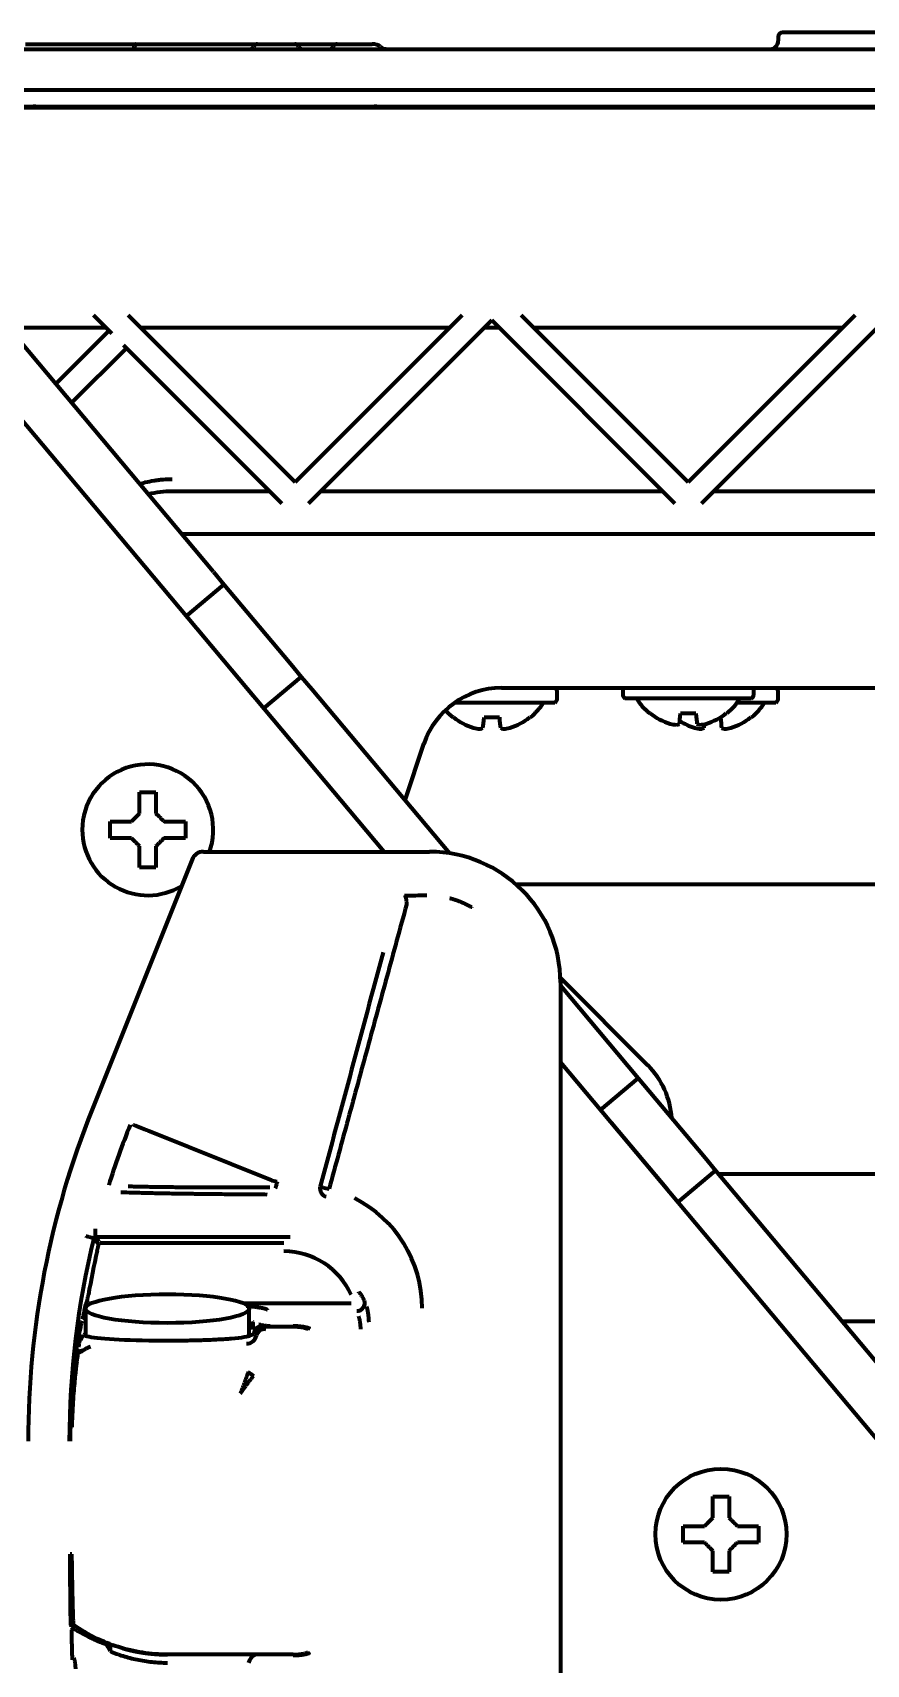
# Model space of a CAD drawing. Header units: inches. Extents: x -3077 to 7201, y 316 to 5463.
# Drawn here: x 2877.8 to 2928.7, y 5288.5 to 5388.1 of the extents above; entities that cross this region are included whole.
import ezdxf

# ---------------------------------------------------------------- set-up
doc = ezdxf.new("R2010")
doc.units = ezdxf.units.IN

msp = doc.modelspace()

# ---------------------------------------------------------------- linework, layer by layer
at = {"linetype": 'Continuous', "lineweight": 70}
for p, q in [((2877.377, 5387.43), (2884.129, 5387.43)), ((2884.129, 5387.43), (2887.82, 5387.43)), ((2887.82, 5387.43), (2889.012, 5387.43)), ((2889.012, 5387.43), (2891.552, 5387.43)), ((2891.552, 5387.43), (2893.835, 5387.43)), ((2893.835, 5387.43), (2896.41, 5387.43)), ((2896.41, 5387.43), (2898.549, 5387.43)), ((2923.352, 5387.88), (2923.352, 5387.63)), ((2938.102, 5388.13), (2923.602, 5388.13)), ((2846.102, 5387.13), (2965.602, 5387.13)), ((2868.315, 5384.63), (2988.852, 5384.63)), ((2869.638, 5383.63), (2988.852, 5383.63)), ((2869.669, 5383.554), (2985.777, 5383.554)), ((2905.852, 5383.554), (2905.852, 5383.63)), ((2888.863, 5355.213), (2874.079, 5372.832)), ((2899.282, 5338.129), (2870.511, 5372.416)), ((2881.539, 5370.883), (2882.661, 5369.761)), ((2893.852, 5360.691), (2883.66, 5370.883)), ((2904.044, 5370.883), (2893.852, 5360.691)), ((2894.663, 5359.38), (2905.852, 5370.569)), ((2905.852, 5370.569), (2917.042, 5359.38)), ((2917.852, 5360.691), (2907.66, 5370.883)), ((2928.044, 5370.883), (2917.852, 5360.691)), ((2918.663, 5359.38), (2929.852, 5370.569)), ((2876.344, 5370.133), (2882.289, 5370.133)), ((2882.484, 5369.938), (2879.234, 5366.688)), ((2884.41, 5370.133), (2903.294, 5370.133)), ((2905.416, 5370.133), (2906.289, 5370.133)), ((2908.41, 5370.133), (2927.294, 5370.133)), ((2880.202, 5365.534), (2883.545, 5368.877)), ((2883.368, 5369.054), (2893.042, 5359.38)), ((2892.292, 5360.13), (2886.352, 5360.13)), ((2916.292, 5360.13), (2895.413, 5360.13)), ((2940.292, 5360.13), (2919.413, 5360.13)), ((2967.748, 5357.525), (2886.956, 5357.525)), ((2888.863, 5355.213), (2889.506, 5354.447)), ((2887.207, 5352.518), (2889.506, 5354.447)), ((2889.506, 5354.447), (2890.148, 5353.681)), ((2890.148, 5353.681), (2893.586, 5349.584)), ((2887.85, 5351.752), (2891.288, 5347.655)), ((2893.586, 5349.584), (2894.229, 5348.818)), ((2891.931, 5346.889), (2894.229, 5348.818)), ((2894.229, 5348.818), (2894.872, 5348.052)), ((2894.872, 5348.052), (2903.275, 5338.037)), ((2906.453, 5348.13), (2954.252, 5348.13)), ((2909.852, 5347.48), (2909.852, 5347.88)), ((2913.852, 5348.13), (2913.852, 5347.73)), ((2921.852, 5347.73), (2921.852, 5348.13)), ((2923.352, 5347.48), (2923.352, 5347.88)), ((2905.852, 5347.23), (2903.591, 5347.23)), ((2909.702, 5347.23), (2905.852, 5347.23)), ((2917.852, 5347.48), (2914.002, 5347.48)), ((2915.479, 5346.589), (2915.527, 5346.588)), ((2921.702, 5347.48), (2917.852, 5347.48)), ((2920.178, 5346.588), (2920.225, 5346.589)), ((2923.202, 5347.23), (2920.84, 5347.23)), ((2903.479, 5346.339), (2903.527, 5346.338)), ((2908.178, 5346.338), (2908.225, 5346.339)), ((2921.678, 5346.338), (2921.725, 5346.339)), ((2900.56, 5341.272), (2901.711, 5344.715)), ((2882.552, 5339.47), (2882.552, 5339.97)), ((2887.152, 5339.97), (2887.152, 5339.47)), ((2882.552, 5338.97), (2882.552, 5339.47)), ((2887.152, 5339.47), (2887.152, 5338.97)), ((2887.556, 5337.658), (2881.45, 5322.394)), ((2888.252, 5338.13), (2902.063, 5338.13)), ((2961.871, 5336.13), (2907.354, 5336.13)), ((2915.388, 5325.094), (2910.046, 5330.436)), ((2910.052, 5330.141), (2910.052, 5258.13)), ((2910.052, 5329.961), (2914.155, 5325.07)), ((2929.65, 5301.937), (2910.051, 5325.294)), ((2914.155, 5325.07), (2914.798, 5324.304)), ((2912.5, 5322.376), (2914.798, 5324.304)), ((2914.798, 5324.304), (2915.441, 5323.538)), ((2915.441, 5323.538), (2918.879, 5319.441)), ((2892.431, 5318.07), (2884.875, 5321.092)), ((2913.143, 5321.61), (2916.581, 5317.513)), ((2917.223, 5316.747), (2919.522, 5318.675)), ((2918.879, 5319.441), (2919.522, 5318.675)), ((2919.522, 5318.675), (2920.164, 5317.909)), ((2919.685, 5318.48), (2946.097, 5318.48)), ((2920.164, 5317.909), (2934.948, 5300.29)), ((2881.654, 5314.621), (2893.544, 5314.621)), ((2881.865, 5313.746), (2881.767, 5313.768)), ((2893.169, 5314.246), (2881.952, 5314.246)), ((2881.322, 5311.078), (2881.224, 5311.095)), ((2881.052, 5310.248), (2881.052, 5308.583)), ((2881.247, 5310.579), (2881.417, 5310.579)), ((2890.688, 5310.579), (2897.279, 5310.579)), ((2891.052, 5308.583), (2891.052, 5310.248)), ((2880.958, 5308.67), (2881.052, 5308.723)), ((2891.85, 5309.13), (2891.9, 5309.13)), ((2893.733, 5309.13), (2891.95, 5309.13)), ((2893.733, 5309.173), (2893.733, 5309.13)), ((2927.243, 5309.48), (2937.609, 5309.48)), ((2880.566, 5308.145), (2880.665, 5308.053)), ((2880.78, 5308.385), (2880.938, 5308.638)), ((2891.147, 5308.657), (2891.14, 5308.668)), ((2917.552, 5296.47), (2917.552, 5296.97)), ((2922.152, 5296.97), (2922.152, 5296.47)), ((2917.552, 5295.97), (2917.552, 5296.47)), ((2922.152, 5296.47), (2922.152, 5295.97)), ((2880.22, 5295.258), (2880.12, 5295.258)), ((2880.346, 5290.917), (2880.331, 5290.928)), ((2880.356, 5290.911), (2880.346, 5290.917)), ((2886.052, 5289.13), (2886.052, 5289.13)), ((2893.733, 5289.13), (2886.052, 5289.13))]:
    msp.add_line(p, q, dxfattribs=at)
msp.add_circle((2919.852, 5296.47), 4, dxfattribs=at)
for centre, radius, start, end in [((2891.552, 5387.18), 0.25, 90, 156.42182), ((2893.835, 5387.18), 0.25, 23.57818, 90), ((2896.41, 5387.18), 0.25, 90, 156.42182), ((2922.852, 5387.63), 0.5, 270, 0), ((2923.602, 5387.88), 0.25, 90, 180), ((2891.093, 5387.38), 0.25, 270, 336.42182), ((2894.293, 5387.38), 0.25, 203.57818, 270), ((2895.952, 5387.38), 0.25, 270, 336.42182), ((2877.864, 5381.63), 2, 73.61046, 90), ((2898.84, 5381.63), 2, 90, 106.38954), ((2886.352, 5354.13), 6, 90, 104.11734), ((2906.453, 5343.13), 5, 90, 161.51588), ((2909.569, 5347.88), 0.283, 0, 61.92751), ((2914.136, 5347.73), 0.283, 180, 241.92751), ((2921.569, 5347.73), 0.283, 298.07249, 0), ((2923.069, 5347.88), 0.283, 0, 61.92751), ((2905.852, 5349.23), 3.74, 221.019, 230.6111), ((2905.852, 5349.23), 3.74, 309.37906, 327.67589), ((2909.569, 5347.48), 0.283, 298.07249, 0), ((2917.852, 5349.48), 3.74, 212.32411, 230.6111), ((2917.852, 5349.48), 3.74, 309.37906, 327.67589), ((2919.352, 5349.23), 3.74, 309.37906, 327.67589), ((2923.069, 5347.48), 0.283, 298.07249, 0), ((2884.852, 5339.47), 4, 340.425, 180), ((2884.852, 5339.47), 4, 180, 300.9375), ((2911.852, 5321.559), 5, 3.54164, 45), ((2932.052, 5302.153), 54.5, 158.19859, 180), ((2932.052, 5302.153), 51.991, 158.19859, 162.49778), ((2894.106, 5310.277), 7.499, 359.99723, 63.35805), ((2932.052, 5302.153), 51.991, 166.20351, 180), ((2932.052, 5302.153), 51.609, 166.99303, 170.02214), ((2893.17, 5309.248), 4.498, 24.00591, 90.00913), ((2886.052, 5299.13), 10, 122.76123, 122.92418), ((2932.052, 5302.153), 51.932, 179.04991, 180)]:
    msp.add_arc(centre, radius, start, end, dxfattribs=at)
for centre, major_axis, ratio, start_param, end_param in [((2884.129, 5387.18), (0, -0.25), 0.380989, 3.141593, 4.300872), ((2898.549, 5387.18), (0.544, 0), 0.459854, 0.411517, 1.570796), ((2883.954, 5387.38), (0, -0.25), 0.380989, 0, 1.159279), ((2899.546, 5387.38), (0.544, 0), 0.459854, 3.553109, 4.712389), ((2917.847, 5349.501), (3.624, 0.873), 0.997235, 3.804658, 4.177379), ((2917.556, 5349.501), (0.269, 3.718), 0.017407, 3.440796, 3.813517), ((2918.149, 5349.501), (0.269, -3.718), 0.017407, 5.611261, 5.983982), ((2917.857, 5349.501), (3.624, -0.873), 0.997235, 5.247399, 5.62012), ((2905.847, 5349.251), (3.624, 0.873), 0.997235, 3.804658, 4.177379), ((2905.594, 5349.288), (0.806, 3.6), 0.902278, 3.129444, 3.24631), ((2905.298, 5349.288), (0.383, 3.669), 0.420739, 3.280106, 3.396972), ((2905.556, 5349.251), (0.269, 3.718), 0.017407, 3.440796, 3.813517), ((2906.149, 5349.251), (0.269, -3.718), 0.017407, 5.611261, 5.983982), ((2906.406, 5349.288), (0.383, -3.669), 0.420739, 6.027806, 6.144672), ((2906.111, 5349.288), (0.806, -3.6), 0.902278, 6.178468, 6.295334), ((2905.857, 5349.251), (3.624, -0.873), 0.997235, 5.247399, 5.62012), ((2917.594, 5349.538), (0.806, 3.6), 0.902278, 3.129444, 3.24631), ((2917.298, 5349.538), (0.383, 3.669), 0.420739, 3.280106, 3.396972), ((2919.347, 5349.251), (3.624, 0.873), 0.997235, 3.907191, 4.177379), ((2919.094, 5349.288), (0.806, 3.6), 0.902278, 3.129444, 3.24631), ((2918.406, 5349.538), (0.383, -3.669), 0.420739, 6.027806, 6.144672), ((2918.111, 5349.538), (0.806, -3.6), 0.902278, 6.178468, 6.295334), ((2918.798, 5349.288), (0.383, 3.669), 0.420739, 3.280106, 3.396972), ((2919.056, 5349.251), (0.269, 3.718), 0.017407, 3.440796, 3.604519), ((2919.649, 5349.251), (0.269, -3.718), 0.017407, 5.611261, 5.983982), ((2919.906, 5349.288), (0.383, -3.669), 0.420739, 6.027806, 6.144672), ((2919.611, 5349.288), (0.806, -3.6), 0.902278, 6.178468, 6.295334), ((2919.357, 5349.251), (3.624, -0.873), 0.997235, 5.247399, 5.62012), ((2888.252, 5337.379), (0.031, 0.75), 0.998627, 0.041201, 1.231116), ((2902.041, 5330.119), (5.672, 5.672), 0.997265, 5.499157, 7.067214), ((2909.077, 5299.814), (264.803, 988.257), 0.017452, 1.542914, 1.557376), ((2884.451, 5321.262), (-0.464, 0.186), 0.00001, 3.564808, 6.265734), ((2892.268, 5318.135), (0.483, -0.129), 0.044565, 5.067822, 6.265715), ((2895.867, 5317.568), (0.301, -0.399), 0.999598, 3.804727, 5.400099), ((2895.867, 5317.568), (0.483, -0.13), 0.013523, 3.159048, 4.825514), ((2897.614, 5310.602), (-0.427, -0.259), 0.996672, 1.026891, 2.873747), ((2891.827, 5308.703), (0.488, 0.11), 0.980935, 1.683565, 2.914946), ((2891.85, 5308.629), (0, 0.501), 0.999097, 0.000003, 1.473687), ((2891.95, 5308.629), (0, 0.501), 0.999028, 0, 1.471684), ((2891.975, 5308.5), (0.5, -0.014), 0.966696, 1.404138, 2.958996), ((2892.336, 5309.63), (0, -0.5), 0.000006, 5.863051, 6.283192), ((2880.611, 5307.748), (-0.0989, 0.0148), 0.918409, 0.044134, 1.971535), ((2886.083, 5308.653), (-5.131, 0), 0.069756, 0.043327, 0.108267), ((2886.052, 5308.653), (5.1, 0), 0.069927, 3.25023, 4.486596), ((2886.052, 5308.653), (5.1, 0), 0.069927, 5.586769, 6.174554), ((2890.878, 5308.728), (0.427, -0.451), 0.999829, 5.524595, 6.891653), ((2886.022, 5308.653), (-5.131, 0), 0.069756, 3.033332, 3.100369), ((2880.227, 5303.012), (-0.1, 0.0017), 0.000004, 4.712397, 6.26578), ((2880.307, 5290.647), (-0.1, -0.0021), 0.764151, 4.696588, 6.256133), ((2882.283, 5289.33), (-0.179, -0.467), 0.50471, 3.141589, 3.792713), ((2882.283, 5289.33), (0.179, 0.467), 0.504708, 4.904106, 6.283182), ((2882.283, 5289.33), (-0.179, 0.467), 0.504709, 4.520689, 5.632076), ((2891.382, 5288.63), (0.226, 0.446), 0.711761, 0.619546, 1.917516)]:
    msp.add_ellipse(centre, major_axis=major_axis, ratio=ratio, start_param=start_param, end_param=end_param, dxfattribs=at)
msp.add_ellipse((2886.052, 5310.248), major_axis=(5, 0), ratio=0.176327, dxfattribs=at)
for points, degree, knots in [([(2884.369, 5360.592), (2884.476, 5360.624), (2884.585, 5360.654), (2884.872, 5360.724), (2885.052, 5360.761), (2885.281, 5360.798), (2885.327, 5360.805), (2885.42, 5360.818), (2885.466, 5360.824), (2885.605, 5360.841), (2885.698, 5360.85), (2885.978, 5360.873), (2886.165, 5360.88), (2886.352, 5360.88)], 3, [0, 0, 0, 0, 0.169694, 0.169694, 0.446463, 0.446463, 0.515655, 0.515655, 0.584847, 0.584847, 0.723231, 0.723231, 1, 1, 1, 1]), ([(2917.385, 5346.588), (2917.423, 5346.588), (2917.462, 5346.588), (2917.54, 5346.589), (2917.579, 5346.589), (2917.656, 5346.589), (2917.696, 5346.589), (2917.774, 5346.589), (2917.813, 5346.589), (2917.931, 5346.589), (2918.009, 5346.589), (2918.126, 5346.589), (2918.165, 5346.589), (2918.242, 5346.588), (2918.281, 5346.588), (2918.319, 5346.588)], 3, [0, 0, 0, 0, 0.125, 0.125, 0.25, 0.25, 0.375, 0.375, 0.5, 0.5, 0.75, 0.75, 0.875, 0.875, 1, 1, 1, 1]), ([(2905.385, 5346.338), (2905.423, 5346.338), (2905.462, 5346.338), (2905.54, 5346.339), (2905.579, 5346.339), (2905.656, 5346.339), (2905.696, 5346.339), (2905.774, 5346.339), (2905.813, 5346.339), (2905.931, 5346.339), (2906.009, 5346.339), (2906.126, 5346.339), (2906.165, 5346.339), (2906.242, 5346.338), (2906.281, 5346.338), (2906.319, 5346.338)], 3, [0, 0, 0, 0, 0.125, 0.125, 0.25, 0.25, 0.375, 0.375, 0.5, 0.5, 0.75, 0.75, 0.875, 0.875, 1, 1, 1, 1]), ([(2885.352, 5341.77), (2885.352, 5341.567), (2885.352, 5341.358), (2885.352, 5341.033), (2885.352, 5340.923), (2885.352, 5340.699), (2885.352, 5340.586), (2885.352, 5340.47)], 3, [0, 0, 0, 0, 0.5, 0.5, 0.75, 0.75, 1, 1, 1, 1]), ([(2882.552, 5339.97), (2882.755, 5339.97), (2882.965, 5339.97), (2883.29, 5339.97), (2883.4, 5339.97), (2883.623, 5339.97), (2883.737, 5339.97), (2883.852, 5339.97)], 3, [0, 0, 0, 0, 0.5, 0.5, 0.75, 0.75, 1, 1, 1, 1]), ([(2887.152, 5338.97), (2886.949, 5338.97), (2886.74, 5338.97), (2886.415, 5338.97), (2886.305, 5338.97), (2886.081, 5338.97), (2885.967, 5338.97), (2885.852, 5338.97)], 3, [0, 0, 0, 0, 0.5, 0.5, 0.75, 0.75, 1, 1, 1, 1]), ([(2884.352, 5337.17), (2884.352, 5337.373), (2884.352, 5337.583), (2884.352, 5337.908), (2884.352, 5338.018), (2884.352, 5338.241), (2884.352, 5338.355), (2884.352, 5338.47)], 3, [0, 0, 0, 0, 0.5, 0.5, 0.75, 0.75, 1, 1, 1, 1]), ([(2904.646, 5334.731), (2904.635, 5334.737), (2904.614, 5334.75), (2904.582, 5334.768), (2904.549, 5334.786), (2904.517, 5334.803), (2904.484, 5334.821), (2904.452, 5334.838), (2904.419, 5334.855), (2904.385, 5334.872), (2904.352, 5334.889), (2904.319, 5334.905), (2904.285, 5334.922), (2904.251, 5334.938), (2904.218, 5334.954), (2904.183, 5334.969), (2904.149, 5334.985), (2904.115, 5335), (2904.08, 5335.015), (2904.046, 5335.03), (2904.011, 5335.044), (2903.976, 5335.059), (2903.941, 5335.073), (2903.906, 5335.087), (2903.87, 5335.1), (2903.835, 5335.114), (2903.799, 5335.127), (2903.763, 5335.14), (2903.728, 5335.152), (2903.692, 5335.165), (2903.655, 5335.177), (2903.619, 5335.189), (2903.583, 5335.201), (2903.546, 5335.212), (2903.51, 5335.223), (2903.473, 5335.234), (2903.436, 5335.245), (2903.399, 5335.255), (2903.362, 5335.266), (2903.325, 5335.276), (2903.3, 5335.282), (2903.287, 5335.285), (2903.287, 5335.285)], 3, [0, 0, 0, 0, 0.024984, 0.050005, 0.075063, 0.100157, 0.125287, 0.150454, 0.175656, 0.200893, 0.226166, 0.251473, 0.276815, 0.302192, 0.327602, 0.353046, 0.378524, 0.404035, 0.429579, 0.455156, 0.480765, 0.506407, 0.53208, 0.557785, 0.583522, 0.60929, 0.63509, 0.660921, 0.686785, 0.712681, 0.738609, 0.76457, 0.790563, 0.816588, 0.842646, 0.868736, 0.894859, 0.921015, 0.947204, 0.973425, 0.99968, 1, 1, 1, 1]), ([(2883.963, 5321.388), (2883.967, 5321.398), (2883.971, 5321.408), (2883.979, 5321.428), (2883.983, 5321.438), (2883.987, 5321.447)], 3, [0, 0, 0, 0, 0.502213, 0.502213, 1, 1, 1, 1]), ([(2884.851, 5321.034), (2884.855, 5321.044), (2884.859, 5321.053), (2884.867, 5321.073), (2884.871, 5321.083), (2884.875, 5321.092)], 3, [0, 0, 0, 0, 0.502213, 0.502213, 1, 1, 1, 1]), ([(2892.313, 5317.636), (2891.842, 5317.634), (2891.382, 5317.633), (2890.484, 5317.631), (2890.046, 5317.631), (2889.193, 5317.632), (2888.777, 5317.633), (2888.273, 5317.635), (2888.122, 5317.636), (2887.974, 5317.637), (2887.875, 5317.637), (2887.826, 5317.637), (2887.581, 5317.639), (2887.391, 5317.64), (2886.832, 5317.644), (2886.478, 5317.647), (2885.807, 5317.655), (2885.489, 5317.659), (2885.042, 5317.666), (2884.898, 5317.669), (2884.689, 5317.673), (2884.62, 5317.674), (2884.485, 5317.677), (2884.419, 5317.678), (2884.29, 5317.681), (2884.227, 5317.682), (2884.104, 5317.685), (2884.044, 5317.687), (2883.867, 5317.691), (2883.756, 5317.694), (2883.65, 5317.698)], 3, [0, 0, 0, 0, 0.125, 0.125, 0.25, 0.25, 0.375, 0.375, 0.40625, 0.421875, 0.421875, 0.4375, 0.4375, 0.5, 0.5, 0.625, 0.625, 0.75, 0.75, 0.8125, 0.8125, 0.84375, 0.84375, 0.875, 0.875, 0.90625, 0.90625, 0.9375, 0.9375, 1, 1, 1, 1]), ([(2892.751, 5318.006), (2892.732, 5317.933), (2892.712, 5317.86), (2892.673, 5317.714), (2892.654, 5317.642), (2892.635, 5317.569)], 3, [0, 0, 0, 0, 0.501162, 0.501162, 1, 1, 1, 1]), ([(2892.152, 5317.199), (2891.665, 5317.202), (2891.19, 5317.205), (2890.263, 5317.212), (2889.811, 5317.216), (2888.931, 5317.225), (2888.502, 5317.23), (2887.981, 5317.237), (2887.826, 5317.239), (2887.673, 5317.241), (2887.571, 5317.242), (2887.52, 5317.243), (2887.268, 5317.246), (2887.071, 5317.249), (2886.495, 5317.258), (2886.13, 5317.264), (2885.438, 5317.277), (2885.111, 5317.284), (2884.65, 5317.294), (2884.501, 5317.298), (2884.285, 5317.304), (2884.215, 5317.305), (2884.111, 5317.308), (2884.076, 5317.309), (2884.008, 5317.311), (2883.975, 5317.312), (2883.676, 5317.321), (2883.434, 5317.329), (2883.216, 5317.337)], 3, [0, 0, 0, 0, 0.125, 0.125, 0.25, 0.25, 0.375, 0.375, 0.40625, 0.421875, 0.421875, 0.4375, 0.4375, 0.5, 0.5, 0.625, 0.625, 0.75, 0.75, 0.8125, 0.8125, 0.84375, 0.84375, 0.859375, 0.859375, 0.875, 0.875, 1, 1, 1, 1]), ([(2881.078, 5314.68), (2881.085, 5314.678), (2881.093, 5314.676), (2881.109, 5314.672), (2881.117, 5314.67), (2881.14, 5314.663), (2881.155, 5314.659), (2881.201, 5314.647), (2881.231, 5314.64), (2881.29, 5314.624), (2881.317, 5314.617), (2881.356, 5314.607), (2881.369, 5314.603), (2881.393, 5314.597), (2881.405, 5314.594), (2881.439, 5314.585), (2881.459, 5314.579), (2881.485, 5314.572), (2881.493, 5314.57), (2881.508, 5314.566), (2881.515, 5314.564), (2881.534, 5314.559), (2881.543, 5314.556), (2881.553, 5314.553), (2881.556, 5314.553), (2881.559, 5314.552), (2881.56, 5314.551), (2881.561, 5314.551)], 3, [0, 0, 0, 0, 0.03125, 0.03125, 0.0625, 0.0625, 0.125, 0.125, 0.25, 0.25, 0.375, 0.375, 0.4375, 0.4375, 0.5, 0.5, 0.625, 0.625, 0.6875, 0.6875, 0.75, 0.75, 0.875, 0.875, 0.9375, 0.9375, 1, 1, 1, 1]), ([(2881.643, 5315.121), (2881.643, 5315.113), (2881.643, 5315.105), (2881.643, 5315.089), (2881.643, 5315.081), (2881.643, 5315.057), (2881.644, 5315.041), (2881.644, 5314.993), (2881.645, 5314.962), (2881.645, 5314.917), (2881.645, 5314.902), (2881.646, 5314.874), (2881.646, 5314.846), (2881.647, 5314.82), (2881.647, 5314.795), (2881.647, 5314.783), (2881.648, 5314.748), (2881.648, 5314.727), (2881.649, 5314.7), (2881.649, 5314.691), (2881.649, 5314.676), (2881.65, 5314.668), (2881.65, 5314.649), (2881.65, 5314.639), (2881.651, 5314.629), (2881.651, 5314.626), (2881.651, 5314.623), (2881.651, 5314.622), (2881.651, 5314.621)], 3, [0, 0, 0, 0, 0.03125, 0.03125, 0.0625, 0.0625, 0.125, 0.125, 0.25, 0.25, 0.3125, 0.3125, 0.375, 0.4375, 0.4375, 0.5, 0.5, 0.625, 0.625, 0.6875, 0.6875, 0.75, 0.75, 0.875, 0.875, 0.9375, 0.9375, 1, 1, 1, 1]), ([(2881.856, 5314.177), (2881.832, 5314.208), (2881.807, 5314.238), (2881.757, 5314.299), (2881.732, 5314.33), (2881.683, 5314.392), (2881.658, 5314.423), (2881.609, 5314.487), (2881.585, 5314.519), (2881.561, 5314.551)], 3, [0, 0, 0, 0, 0.25, 0.25, 0.5, 0.5, 0.75, 0.75, 1, 1, 1, 1]), ([(2881.767, 5313.768), (2881.771, 5313.786), (2881.779, 5313.82), (2881.791, 5313.873), (2881.803, 5313.926), (2881.816, 5313.98), (2881.828, 5314.034), (2881.839, 5314.086), (2881.848, 5314.13), (2881.854, 5314.161), (2881.855, 5314.169), (2881.855, 5314.169), (2881.855, 5314.169)], 3, [0, 0, 0, 0, 0.111105, 0.222209, 0.333314, 0.444418, 0.555523, 0.666628, 0.777732, 0.888837, 0.999941, 1, 1, 1, 1]), ([(2881.076, 5310.519), (2881.082, 5310.534), (2881.088, 5310.549), (2881.1, 5310.578), (2881.106, 5310.593), (2881.118, 5310.622), (2881.124, 5310.636), (2881.136, 5310.664), (2881.142, 5310.678), (2881.148, 5310.691)], 3, [0, 0, 0, 0, 0.25, 0.25, 0.5, 0.5, 0.75, 0.75, 1, 1, 1, 1]), ([(2881.149, 5310.695), (2881.149, 5310.695), (2881.149, 5310.695), (2881.149, 5310.696), (2881.151, 5310.702), (2881.154, 5310.718), (2881.16, 5310.744), (2881.167, 5310.783), (2881.178, 5310.839), (2881.191, 5310.911), (2881.207, 5310.999), (2881.218, 5311.062), (2881.224, 5311.095)], 3, [0, 0, 0, 0, 0.000048, 0.000048, 0.125042, 0.250036, 0.37503, 0.500024, 0.625018, 0.750012, 0.875006, 1, 1, 1, 1]), ([(2880.874, 5309.604), (2880.876, 5309.608), (2880.879, 5309.618), (2880.884, 5309.64), (2880.891, 5309.67), (2880.9, 5309.711), (2880.911, 5309.761), (2880.923, 5309.822), (2880.937, 5309.893), (2880.953, 5309.972), (2880.971, 5310.058), (2880.99, 5310.153), (2881.01, 5310.251), (2881.03, 5310.342), (2881.047, 5310.417), (2881.061, 5310.47), (2881.07, 5310.506), (2881.075, 5310.52), (2881.077, 5310.524), (2881.077, 5310.524), (2881.077, 5310.524)], 3, [0, 0, 0, 0, 0.062495, 0.12499, 0.187484, 0.249979, 0.312474, 0.374969, 0.437464, 0.499959, 0.562453, 0.624948, 0.687443, 0.749938, 0.812433, 0.874927, 0.937422, 0.999917, 0.999917, 1, 1, 1, 1]), ([(2890.863, 5310.414), (2890.948, 5310.407), (2891.367, 5310.365), (2891.85, 5310.291), (2892.121, 5310.212), (2892.146, 5310.171)], 2, [0, 0, 0, 0.073395, 0.382263, 0.691132, 1, 1, 1]), ([(2897.862, 5308.992), (2897.861, 5309.006), (2897.86, 5309.034), (2897.858, 5309.077), (2897.855, 5309.119), (2897.851, 5309.162), (2897.847, 5309.205), (2897.843, 5309.248), (2897.838, 5309.29), (2897.833, 5309.333), (2897.827, 5309.376), (2897.82, 5309.42), (2897.812, 5309.468), (2897.802, 5309.52), (2897.791, 5309.575), (2897.778, 5309.631), (2897.764, 5309.69), (2897.752, 5309.735), (2897.745, 5309.761), (2897.743, 5309.768)], 3, [0, 0, 0, 0, 0.04305, 0.087212, 0.132486, 0.178874, 0.226377, 0.274994, 0.324728, 0.375578, 0.427546, 0.480632, 0.543095, 0.612699, 0.689444, 0.77333, 0.864358, 0.962528, 1, 1, 1, 1]), ([(2898.362, 5309.44), (2898.361, 5309.448), (2898.361, 5309.463), (2898.36, 5309.485), (2898.359, 5309.506), (2898.358, 5309.528), (2898.357, 5309.549), (2898.356, 5309.57), (2898.354, 5309.591), (2898.353, 5309.611), (2898.351, 5309.631), (2898.35, 5309.651), (2898.348, 5309.67), (2898.347, 5309.69), (2898.345, 5309.709), (2898.343, 5309.727), (2898.341, 5309.746), (2898.339, 5309.764), (2898.337, 5309.782), (2898.335, 5309.799), (2898.333, 5309.817), (2898.331, 5309.834), (2898.329, 5309.851), (2898.327, 5309.867), (2898.325, 5309.884), (2898.323, 5309.9), (2898.32, 5309.916), (2898.318, 5309.932), (2898.316, 5309.947), (2898.313, 5309.962), (2898.311, 5309.977), (2898.309, 5309.992), (2898.306, 5310.006), (2898.304, 5310.021), (2898.301, 5310.035), (2898.299, 5310.049), (2898.297, 5310.062), (2898.294, 5310.076), (2898.292, 5310.089), (2898.289, 5310.102), (2898.287, 5310.115), (2898.284, 5310.127), (2898.282, 5310.14), (2898.279, 5310.152), (2898.277, 5310.164), (2898.274, 5310.176), (2898.272, 5310.187), (2898.269, 5310.199), (2898.267, 5310.21), (2898.264, 5310.221), (2898.262, 5310.232), (2898.26, 5310.242), (2898.257, 5310.253), (2898.255, 5310.263), (2898.252, 5310.273), (2898.25, 5310.283), (2898.247, 5310.293), (2898.245, 5310.302), (2898.243, 5310.312), (2898.238, 5310.329), (2898.234, 5310.345), (2898.231, 5310.358), (2898.23, 5310.36)], 3, [0, 0, 0, 0, 0.01933, 0.03855, 0.05766, 0.076661, 0.095553, 0.114335, 0.133008, 0.151571, 0.170025, 0.18837, 0.206606, 0.224733, 0.242752, 0.260662, 0.278463, 0.296157, 0.313742, 0.331219, 0.348588, 0.365849, 0.383002, 0.400048, 0.416986, 0.433816, 0.450539, 0.467155, 0.483663, 0.500064, 0.516357, 0.532544, 0.548623, 0.564596, 0.580461, 0.59622, 0.611872, 0.627417, 0.642856, 0.658188, 0.673414, 0.688533, 0.703545, 0.718452, 0.733252, 0.747946, 0.762534, 0.777015, 0.791391, 0.80566, 0.819824, 0.833882, 0.847833, 0.861679, 0.875419, 0.889054, 0.902582, 0.916005, 0.929322, 0.942534, 0.990751, 1, 1, 1, 1]), ([(2880.627, 5308.423), (2880.647, 5308.546), (2880.687, 5308.783), (2880.745, 5309.093), (2880.799, 5309.346), (2880.83, 5309.465), (2880.844, 5309.508)], 3, [0, 0, 0, 0, 0.249997, 0.499998, 0.749999, 1, 1, 1, 1]), ([(2880.725, 5308.901), (2880.727, 5308.914), (2880.729, 5308.926), (2880.741, 5308.99), (2880.75, 5309.039), (2880.768, 5309.125), (2880.776, 5309.163), (2880.783, 5309.198)], 3, [0, 0, 0, 0, 0.108625, 0.108625, 0.574825, 0.574825, 1, 1, 1, 1]), ([(2891.167, 5308.638), (2891.217, 5308.655), (2891.262, 5308.675), (2891.314, 5308.698), (2891.327, 5308.704)], 2, [0, 0, 0, 0.500233, 0.75035, 1, 1, 1]), ([(2891.264, 5309.403), (2891.267, 5309.387), (2891.268, 5309.367), (2891.268, 5309.316), (2891.267, 5309.285), (2891.265, 5309.232), (2891.265, 5309.213), (2891.264, 5309.172), (2891.263, 5309.15), (2891.263, 5309.104), (2891.264, 5309.08), (2891.265, 5309.042), (2891.266, 5309.023), (2891.268, 5309.003), (2891.269, 5308.99), (2891.269, 5308.983), (2891.27, 5308.976)], 3, [0, 0, 0, 0, 0.25, 0.25, 0.5, 0.5, 0.625, 0.625, 0.75, 0.75, 0.875, 0.875, 0.9375, 0.96875, 0.96875, 1, 1, 1, 1]), ([(2892.336, 5309.173), (2892.303, 5309.174), (2892.269, 5309.175), (2892.204, 5309.178), (2892.173, 5309.18), (2892.113, 5309.185), (2892.085, 5309.187), (2892.031, 5309.194), (2892.005, 5309.197), (2891.957, 5309.204), (2891.935, 5309.208), (2891.892, 5309.216), (2891.872, 5309.22), (2891.814, 5309.232), (2891.78, 5309.24), (2891.717, 5309.256), (2891.689, 5309.264), (2891.655, 5309.275), (2891.648, 5309.277), (2891.641, 5309.28)], 3, [0, 0, 0, 0, 0.09463, 0.09463, 0.18926, 0.18926, 0.283889, 0.283889, 0.378519, 0.378519, 0.473149, 0.473149, 0.567779, 0.567779, 0.757038, 0.757038, 0.946298, 0.946298, 1, 1, 1, 1]), ([(2891.665, 5309.167), (2891.692, 5309.158), (2891.721, 5309.149), (2891.767, 5309.139), (2891.784, 5309.136), (2891.816, 5309.131), (2891.833, 5309.13), (2891.85, 5309.13)], 3, [0, 0, 0, 0, 0.5, 0.5, 0.75, 0.75, 1, 1, 1, 1]), ([(2894.774, 5309.01), (2894.774, 5309.01), (2894.737, 5309.024), (2894.664, 5309.051), (2894.55, 5309.084), (2894.43, 5309.112), (2894.316, 5309.133), (2894.208, 5309.147), (2894.118, 5309.157), (2894.05, 5309.162), (2894.001, 5309.165), (2893.97, 5309.167), (2893.936, 5309.169), (2893.9, 5309.17), (2893.862, 5309.172), (2893.821, 5309.173), (2893.778, 5309.173), (2893.748, 5309.173), (2893.733, 5309.173)], 3, [0, 0, 0, 0, 0.000059, 0.132051, 0.251205, 0.363862, 0.491337, 0.579126, 0.661179, 0.737452, 0.763103, 0.790798, 0.820541, 0.852335, 0.886181, 0.922079, 0.960023, 1, 1, 1, 1]), ([(2894.64, 5308.983), (2894.64, 5308.983), (2894.6, 5309), (2894.517, 5309.031), (2894.38, 5309.069), (2894.272, 5309.089), (2894.199, 5309.1), (2894.163, 5309.105), (2894.126, 5309.11), (2894.088, 5309.114), (2894.05, 5309.117), (2894.012, 5309.12), (2893.974, 5309.123), (2893.935, 5309.125), (2893.895, 5309.127), (2893.855, 5309.128), (2893.815, 5309.129), (2893.774, 5309.13), (2893.747, 5309.13), (2893.733, 5309.13)], 3, [0, 0, 0, 0, 0.000004, 0.17123, 0.332846, 0.488044, 0.52622, 0.564458, 0.6028, 0.641285, 0.679952, 0.718839, 0.757981, 0.797413, 0.837166, 0.877273, 0.917763, 0.958663, 1, 1, 1, 1]), ([(2880.566, 5308.146), (2880.571, 5308.18), (2880.579, 5308.239), (2880.589, 5308.3), (2880.596, 5308.337), (2880.599, 5308.348), (2880.6, 5308.351), (2880.6, 5308.351), (2880.6, 5308.351)], 3, [0, 0, 0, 0, 0.249874, 0.499749, 0.749623, 0.999497, 0.999497, 1, 1, 1, 1]), ([(2880.6, 5308.348), (2880.604, 5308.36), (2880.609, 5308.373), (2880.618, 5308.397), (2880.622, 5308.41), (2880.627, 5308.421)], 3, [0, 0, 0, 0, 0.5, 0.5, 1, 1, 1, 1]), ([(2880.636, 5308.37), (2880.635, 5308.371), (2880.634, 5308.374), (2880.632, 5308.378), (2880.631, 5308.382), (2880.63, 5308.386), (2880.629, 5308.389), (2880.629, 5308.392), (2880.628, 5308.394), (2880.628, 5308.396), (2880.627, 5308.397), (2880.627, 5308.399), (2880.627, 5308.4), (2880.627, 5308.402), (2880.627, 5308.403), (2880.627, 5308.405), (2880.626, 5308.406), (2880.626, 5308.408), (2880.626, 5308.41), (2880.626, 5308.411), (2880.626, 5308.413), (2880.626, 5308.414), (2880.626, 5308.416), (2880.626, 5308.417), (2880.626, 5308.419), (2880.627, 5308.42), (2880.627, 5308.421), (2880.627, 5308.422), (2880.627, 5308.423)], 3, [0, 0, 0, 0, 0.087775, 0.167542, 0.239322, 0.303148, 0.359064, 0.407136, 0.447472, 0.480253, 0.505822, 0.538406, 0.5705, 0.602112, 0.633252, 0.663928, 0.694152, 0.723932, 0.753281, 0.782208, 0.810726, 0.838848, 0.866586, 0.893953, 0.920963, 0.947631, 0.973971, 1, 1, 1, 1]), ([(2880.636, 5308.369), (2880.637, 5308.366), (2880.639, 5308.364), (2880.641, 5308.36), (2880.642, 5308.358), (2880.646, 5308.354), (2880.648, 5308.351), (2880.652, 5308.348), (2880.654, 5308.346), (2880.657, 5308.343), (2880.659, 5308.342), (2880.664, 5308.339), (2880.667, 5308.338), (2880.672, 5308.336), (2880.675, 5308.335), (2880.683, 5308.333), (2880.687, 5308.333), (2880.696, 5308.333), (2880.7, 5308.333), (2880.711, 5308.335), (2880.717, 5308.337), (2880.729, 5308.342), (2880.735, 5308.344), (2880.74, 5308.348)], 3, [0, 0, 0, 0, 0.015625, 0.015625, 0.03125, 0.03125, 0.0625, 0.0625, 0.09375, 0.09375, 0.125, 0.125, 0.1875, 0.1875, 0.25, 0.25, 0.375, 0.375, 0.5, 0.5, 0.75, 0.75, 1, 1, 1, 1]), ([(2880.892, 5307.697), (2880.857, 5307.676), (2880.818, 5307.662), (2880.732, 5307.649), (2880.685, 5307.65), (2880.637, 5307.659)], 3, [0, 0, 0, 0, 0.5, 0.5, 1, 1, 1, 1]), ([(2880.893, 5307.696), (2880.966, 5307.74), (2881.042, 5307.783), (2881.2, 5307.864), (2881.281, 5307.902), (2881.366, 5307.938)], 3, [0, 0, 0, 0, 0.5, 0.5, 1, 1, 1, 1]), ([(2884.91, 5308.306), (2885.098, 5308.303), (2885.287, 5308.3), (2885.668, 5308.297), (2885.859, 5308.296), (2886.052, 5308.296)], 3, [0, 0, 0, 0, 0.5, 0.5, 1, 1, 1, 1]), ([(2886.052, 5308.296), (2886.24, 5308.296), (2886.425, 5308.297), (2886.794, 5308.3), (2886.976, 5308.302), (2887.337, 5308.307), (2887.516, 5308.311), (2887.738, 5308.316), (2887.782, 5308.317), (2887.869, 5308.32), (2888, 5308.323), (2888.127, 5308.327), (2888.379, 5308.335), (2888.542, 5308.341), (2888.858, 5308.355), (2889.011, 5308.362), (2889.196, 5308.372), (2889.232, 5308.374), (2889.305, 5308.378), (2889.412, 5308.385), (2889.516, 5308.391), (2889.717, 5308.405), (2889.845, 5308.414), (2889.965, 5308.424)], 3, [0, 0, 0, 0, 0.125, 0.125, 0.25, 0.25, 0.375, 0.375, 0.40625, 0.40625, 0.4375, 0.5, 0.5, 0.625, 0.625, 0.75, 0.75, 0.78125, 0.78125, 0.8125, 0.875, 0.875, 1, 1, 1, 1]), ([(2880.227, 5303.012), (2880.231, 5303.125), (2880.245, 5303.517), (2880.275, 5304.158), (2880.323, 5304.898), (2880.375, 5305.541), (2880.426, 5306.084), (2880.474, 5306.531), (2880.516, 5306.883), (2880.551, 5307.147), (2880.578, 5307.333), (2880.598, 5307.451), (2880.61, 5307.51), (2880.615, 5307.523), (2880.617, 5307.524)], 3, [0, 0, 0, 0, 0.055778, 0.193635, 0.31794, 0.429921, 0.530786, 0.62174, 0.70352, 0.777177, 0.843619, 0.903584, 0.957821, 1, 1, 1, 1]), ([(2880.642, 5307.54), (2880.641, 5307.539), (2880.64, 5307.542), (2880.639, 5307.553), (2880.638, 5307.561), (2880.637, 5307.592), (2880.637, 5307.621), (2880.637, 5307.658)], 3, [0, 0, 0, 0, 0.25, 0.25, 0.5, 0.5, 1, 1, 1, 1]), ([(2891.299, 5306.13), (2891.283, 5306.109), (2891.251, 5306.067), (2891.203, 5306.005), (2891.157, 5305.945), (2891.112, 5305.886), (2891.068, 5305.829), (2891.026, 5305.773), (2890.985, 5305.719), (2890.945, 5305.666), (2890.906, 5305.615), (2890.868, 5305.566), (2890.832, 5305.518), (2890.797, 5305.471), (2890.764, 5305.426), (2890.732, 5305.383), (2890.701, 5305.341), (2890.671, 5305.301), (2890.643, 5305.262), (2890.616, 5305.225), (2890.59, 5305.189), (2890.566, 5305.155), (2890.543, 5305.122), (2890.521, 5305.091), (2890.507, 5305.071), (2890.5, 5305.061)], 3, [0, 0, 0, 0, 0.060363, 0.11919, 0.17648, 0.232235, 0.286453, 0.339136, 0.390282, 0.439894, 0.48797, 0.53451, 0.579516, 0.622988, 0.664925, 0.705328, 0.744197, 0.781533, 0.817336, 0.851607, 0.884346, 0.915554, 0.945232, 0.97338, 1, 1, 1, 1]), ([(2890.981, 5306.361), (2890.941, 5306.256), (2890.902, 5306.15), (2890.824, 5305.936), (2890.785, 5305.828), (2890.706, 5305.61), (2890.666, 5305.501), (2890.586, 5305.282), (2890.544, 5305.171), (2890.502, 5305.061)], 3, [0, 0, 0, 0, 0.25, 0.25, 0.5, 0.5, 0.75, 0.75, 1, 1, 1, 1]), ([(2891.301, 5306.13), (2891.277, 5306.151), (2891.252, 5306.172), (2891.2, 5306.214), (2891.173, 5306.234), (2891.119, 5306.274), (2891.091, 5306.293), (2891.036, 5306.329), (2891.008, 5306.345), (2890.981, 5306.361)], 3, [0, 0, 0, 0, 0.25, 0.25, 0.5, 0.5, 0.75, 0.75, 1, 1, 1, 1]), ([(2920.352, 5298.77), (2920.352, 5298.567), (2920.352, 5298.358), (2920.352, 5298.033), (2920.352, 5297.923), (2920.352, 5297.699), (2920.352, 5297.586), (2920.352, 5297.47)], 3, [0, 0, 0, 0, 0.5, 0.5, 0.75, 0.75, 1, 1, 1, 1]), ([(2917.552, 5296.97), (2917.755, 5296.97), (2917.965, 5296.97), (2918.29, 5296.97), (2918.4, 5296.97), (2918.623, 5296.97), (2918.737, 5296.97), (2918.852, 5296.97)], 3, [0, 0, 0, 0, 0.5, 0.5, 0.75, 0.75, 1, 1, 1, 1]), ([(2922.152, 5295.97), (2921.949, 5295.97), (2921.74, 5295.97), (2921.415, 5295.97), (2921.305, 5295.97), (2921.081, 5295.97), (2920.967, 5295.97), (2920.852, 5295.97)], 3, [0, 0, 0, 0, 0.5, 0.5, 0.75, 0.75, 1, 1, 1, 1]), ([(2880.332, 5290.928), (2880.331, 5290.928), (2880.328, 5290.933), (2880.322, 5290.978), (2880.312, 5291.132), (2880.3, 5291.406), (2880.287, 5291.813), (2880.274, 5292.319), (2880.263, 5292.852), (2880.253, 5293.356), (2880.244, 5293.818), (2880.237, 5294.239), (2880.23, 5294.622), (2880.225, 5294.957), (2880.222, 5295.165), (2880.22, 5295.258)], 3, [0, 0, 0, 0, 0.013537, 0.087967, 0.171477, 0.265427, 0.371587, 0.484999, 0.587268, 0.677066, 0.757422, 0.829358, 0.894159, 0.952865, 1, 1, 1, 1]), ([(2919.352, 5294.17), (2919.352, 5294.373), (2919.352, 5294.583), (2919.352, 5294.908), (2919.352, 5295.018), (2919.352, 5295.241), (2919.352, 5295.355), (2919.352, 5295.47)], 3, [0, 0, 0, 0, 0.5, 0.5, 0.75, 0.75, 1, 1, 1, 1]), ([(2880.332, 5290.928), (2880.317, 5290.938), (2880.299, 5290.944), (2880.263, 5290.947), (2880.244, 5290.943), (2880.212, 5290.926), (2880.198, 5290.913), (2880.179, 5290.882), (2880.174, 5290.864), (2880.174, 5290.846)], 3, [0, 0, 0, 0, 0.25, 0.25, 0.5, 0.5, 0.75, 0.75, 1, 1, 1, 1]), ([(2886.052, 5289.13), (2885.545, 5289.13), (2885.037, 5289.169), (2884.034, 5289.323), (2883.538, 5289.438), (2882.57, 5289.742), (2882.097, 5289.931), (2881.186, 5290.379), (2880.748, 5290.637), (2880.332, 5290.928)], 3, [0, 0, 0, 0, 0.25, 0.25, 0.5, 0.5, 0.75, 0.75, 1, 1, 1, 1]), ([(2882.463, 5289.796), (2882.273, 5289.869), (2882.087, 5289.947), (2881.723, 5290.113), (2881.545, 5290.201), (2881.194, 5290.387), (2881.022, 5290.485), (2880.684, 5290.69), (2880.518, 5290.798), (2880.356, 5290.911)], 3, [0, 0, 0, 0, 0.25, 0.25, 0.5, 0.5, 0.75, 0.75, 1, 1, 1, 1]), ([(2882.283, 5289.756), (2882.268, 5289.762), (2882.236, 5289.773), (2882.189, 5289.791), (2882.142, 5289.809), (2882.094, 5289.827), (2882.047, 5289.846), (2882, 5289.865), (2881.952, 5289.884), (2881.905, 5289.903), (2881.857, 5289.923), (2881.809, 5289.943), (2881.762, 5289.963), (2881.714, 5289.984), (2881.666, 5290.005), (2881.618, 5290.026), (2881.57, 5290.047), (2881.522, 5290.069), (2881.474, 5290.091), (2881.426, 5290.114), (2881.378, 5290.136), (2881.317, 5290.165), (2881.244, 5290.201), (2881.158, 5290.244), (2881.072, 5290.288), (2880.987, 5290.332), (2880.901, 5290.378), (2880.816, 5290.424), (2880.73, 5290.472), (2880.645, 5290.52), (2880.56, 5290.57), (2880.476, 5290.62), (2880.391, 5290.671), (2880.335, 5290.706), (2880.307, 5290.724)], 3, [0, 0, 0, 0, 0.022367, 0.04483, 0.067389, 0.090046, 0.112799, 0.13565, 0.158599, 0.181646, 0.204792, 0.228037, 0.251382, 0.274827, 0.298372, 0.322018, 0.345765, 0.369613, 0.393564, 0.417616, 0.441771, 0.466028, 0.509546, 0.553236, 0.5971, 0.64114, 0.685357, 0.729754, 0.774331, 0.819092, 0.864038, 0.90917, 0.95449, 1, 1, 1, 1]), ([(2882.549, 5289.33), (2882.8, 5289.226), (2883.065, 5289.129), (2883.479, 5289), (2883.62, 5288.96), (2883.907, 5288.885), (2884.053, 5288.851), (2884.497, 5288.759), (2884.802, 5288.711), (2885.423, 5288.646), (2885.738, 5288.63), (2886.052, 5288.63)], 3, [0, 0, 0, 0, 0.25, 0.25, 0.375, 0.375, 0.5, 0.5, 0.75, 0.75, 1, 1, 1, 1]), ([(2883.308, 5289.514), (2883.31, 5289.513), (2883.323, 5289.509), (2883.347, 5289.503), (2883.38, 5289.494), (2883.412, 5289.485), (2883.445, 5289.476), (2883.477, 5289.467), (2883.51, 5289.458), (2883.543, 5289.45), (2883.575, 5289.441), (2883.608, 5289.433), (2883.641, 5289.425), (2883.674, 5289.417), (2883.707, 5289.409), (2883.74, 5289.401), (2883.773, 5289.393), (2883.806, 5289.385), (2883.84, 5289.378), (2883.873, 5289.37), (2883.906, 5289.363), (2883.939, 5289.356), (2883.973, 5289.348), (2884.006, 5289.341), (2884.04, 5289.334), (2884.073, 5289.328), (2884.107, 5289.321), (2884.141, 5289.314), (2884.174, 5289.308), (2884.208, 5289.301), (2884.242, 5289.295), (2884.276, 5289.289), (2884.31, 5289.283), (2884.344, 5289.277), (2884.377, 5289.271), (2884.412, 5289.265), (2884.446, 5289.26), (2884.48, 5289.254), (2884.514, 5289.249), (2884.548, 5289.244), (2884.582, 5289.239), (2884.617, 5289.233), (2884.651, 5289.229), (2884.685, 5289.224), (2884.72, 5289.219), (2884.754, 5289.215), (2884.789, 5289.21), (2884.823, 5289.206), (2884.858, 5289.202), (2884.892, 5289.197), (2884.927, 5289.193), (2884.961, 5289.19), (2884.996, 5289.186), (2885.031, 5289.182), (2885.066, 5289.179), (2885.101, 5289.175), (2885.135, 5289.172), (2885.17, 5289.169), (2885.205, 5289.166), (2885.24, 5289.163), (2885.275, 5289.16), (2885.31, 5289.157), (2885.345, 5289.155), (2885.38, 5289.153), (2885.415, 5289.15), (2885.451, 5289.148), (2885.486, 5289.146), (2885.521, 5289.144), (2885.556, 5289.142), (2885.591, 5289.141), (2885.627, 5289.139), (2885.662, 5289.138), (2885.697, 5289.136), (2885.733, 5289.135), (2885.768, 5289.134), (2885.804, 5289.133), (2885.839, 5289.132), (2885.874, 5289.131), (2885.91, 5289.131), (2885.945, 5289.13), (2885.981, 5289.13), (2886.017, 5289.13), (2886.04, 5289.13), (2886.052, 5289.13)], 3, [0, 0, 0, 0, 0.002576, 0.015434, 0.028273, 0.041096, 0.053901, 0.066688, 0.079459, 0.092213, 0.104951, 0.117673, 0.13038, 0.143071, 0.155747, 0.168409, 0.181055, 0.193688, 0.206307, 0.218913, 0.231505, 0.244085, 0.256652, 0.269207, 0.281749, 0.294281, 0.306801, 0.319309, 0.331808, 0.344296, 0.356774, 0.369242, 0.381701, 0.394151, 0.406592, 0.419025, 0.43145, 0.443867, 0.456276, 0.468679, 0.481075, 0.493464, 0.505847, 0.518225, 0.530597, 0.542964, 0.555326, 0.567684, 0.580037, 0.592387, 0.604734, 0.617077, 0.629417, 0.641756, 0.654092, 0.666426, 0.678759, 0.69109, 0.703421, 0.715752, 0.728082, 0.740413, 0.752744, 0.765076, 0.777409, 0.789744, 0.802081, 0.81442, 0.826762, 0.839106, 0.851454, 0.863805, 0.87616, 0.88852, 0.900884, 0.913253, 0.925627, 0.938007, 0.950392, 0.962784, 0.975182, 0.987588, 1, 1, 1, 1]), ([(2893.733, 5289.13), (2893.74, 5289.13), (2893.754, 5289.13), (2893.774, 5289.13), (2893.794, 5289.13), (2893.814, 5289.131), (2893.834, 5289.131), (2893.854, 5289.132), (2893.873, 5289.132), (2893.893, 5289.133), (2893.912, 5289.134), (2893.932, 5289.135), (2893.951, 5289.136), (2893.97, 5289.137), (2893.989, 5289.138), (2894.008, 5289.139), (2894.027, 5289.141), (2894.046, 5289.142), (2894.065, 5289.144), (2894.083, 5289.146), (2894.101, 5289.148), (2894.12, 5289.15), (2894.138, 5289.152), (2894.156, 5289.154), (2894.174, 5289.156), (2894.192, 5289.159), (2894.21, 5289.161), (2894.25, 5289.167), (2894.314, 5289.178), (2894.398, 5289.197), (2894.48, 5289.219), (2894.56, 5289.244), (2894.61, 5289.264), (2894.634, 5289.274), (2894.634, 5289.274)], 3, [0, 0, 0, 0, 0.020634, 0.041151, 0.061554, 0.081845, 0.102027, 0.122105, 0.142081, 0.161958, 0.181741, 0.201433, 0.221038, 0.240559, 0.260001, 0.279367, 0.298662, 0.31789, 0.337055, 0.356162, 0.375216, 0.39422, 0.41318, 0.4321, 0.450986, 0.469842, 0.488674, 0.507486, 0.601277, 0.69672, 0.794518, 0.895363, 0.999923, 1, 1, 1, 1]), ([(2893.733, 5289.086), (2893.741, 5289.086), (2893.757, 5289.087), (2893.78, 5289.087), (2893.804, 5289.087), (2893.827, 5289.087), (2893.85, 5289.088), (2893.873, 5289.089), (2893.896, 5289.089), (2893.918, 5289.09), (2893.941, 5289.091), (2893.963, 5289.092), (2893.985, 5289.093), (2894.007, 5289.095), (2894.029, 5289.096), (2894.05, 5289.098), (2894.072, 5289.099), (2894.093, 5289.101), (2894.114, 5289.103), (2894.134, 5289.105), (2894.155, 5289.107), (2894.175, 5289.109), (2894.195, 5289.111), (2894.215, 5289.114), (2894.234, 5289.116), (2894.254, 5289.119), (2894.273, 5289.122), (2894.319, 5289.128), (2894.392, 5289.141), (2894.489, 5289.161), (2894.585, 5289.186), (2894.679, 5289.215), (2894.738, 5289.236), (2894.767, 5289.248), (2894.767, 5289.248)], 3, [0, 0, 0, 0, 0.020912, 0.041707, 0.062387, 0.082955, 0.103413, 0.123763, 0.144004, 0.164134, 0.184148, 0.204041, 0.223811, 0.243454, 0.262968, 0.282351, 0.301601, 0.320715, 0.339694, 0.358536, 0.377241, 0.395807, 0.414236, 0.432527, 0.450681, 0.468699, 0.486581, 0.504328, 0.598677, 0.695534, 0.794845, 0.896422, 0.999951, 1, 1, 1, 1])]:
    msp.add_open_spline(points, degree=degree, knots=knots, dxfattribs=at)
for points, degree in [([(2884.352, 5340.47), (2884.352, 5340.525), (2884.352, 5340.633), (2884.352, 5340.794), (2884.352, 5340.953), (2884.352, 5341.108), (2884.352, 5341.26), (2884.352, 5341.417), (2884.352, 5341.583), (2884.352, 5341.706), (2884.352, 5341.77)], 3), ([(2884.352, 5341.77), (2884.519, 5341.77), (2884.852, 5341.77), (2885.186, 5341.77), (2885.352, 5341.77)], 3), ([(2883.852, 5339.97), (2883.876, 5339.994), (2883.923, 5340.041), (2883.995, 5340.113), (2884.066, 5340.184), (2884.138, 5340.256), (2884.209, 5340.327), (2884.281, 5340.399), (2884.328, 5340.446), (2884.352, 5340.47)], 3), ([(2885.352, 5340.47), (2885.378, 5340.444), (2885.429, 5340.393), (2885.503, 5340.319), (2885.575, 5340.248), (2885.645, 5340.177), (2885.714, 5340.108), (2885.783, 5340.039), (2885.829, 5339.993), (2885.852, 5339.97)], 3), ([(2885.852, 5339.97), (2885.906, 5339.97), (2886.015, 5339.97), (2886.176, 5339.97), (2886.335, 5339.97), (2886.49, 5339.97), (2886.642, 5339.97), (2886.799, 5339.97), (2886.965, 5339.97), (2887.088, 5339.97), (2887.152, 5339.97)], 3), ([(2883.852, 5338.97), (2883.798, 5338.97), (2883.69, 5338.97), (2883.528, 5338.97), (2883.369, 5338.97), (2883.214, 5338.97), (2883.062, 5338.97), (2882.906, 5338.97), (2882.739, 5338.97), (2882.616, 5338.97), (2882.552, 5338.97)], 3), ([(2884.352, 5338.47), (2884.326, 5338.496), (2884.275, 5338.548), (2884.201, 5338.621), (2884.13, 5338.693), (2884.059, 5338.763), (2883.99, 5338.832), (2883.921, 5338.901), (2883.875, 5338.947), (2883.852, 5338.97)], 3), ([(2885.852, 5338.97), (2885.828, 5338.947), (2885.781, 5338.899), (2885.71, 5338.828), (2885.638, 5338.756), (2885.567, 5338.685), (2885.495, 5338.613), (2885.424, 5338.542), (2885.376, 5338.494), (2885.352, 5338.47)], 3), ([(2885.352, 5338.47), (2885.352, 5338.416), (2885.352, 5338.308), (2885.352, 5338.146), (2885.352, 5337.987), (2885.352, 5337.832), (2885.352, 5337.68), (2885.352, 5337.524), (2885.352, 5337.358), (2885.352, 5337.234), (2885.352, 5337.17)], 3), ([(2885.352, 5337.17), (2885.186, 5337.17), (2884.852, 5337.17), (2884.519, 5337.17), (2884.352, 5337.17)], 3), ([(2900.649, 5334.895), (2900.247, 5333.421), (2899.447, 5330.488), (2898.259, 5326.13), (2897.083, 5321.814), (2896.306, 5318.965), (2895.92, 5317.547)], 3), ([(2901.886, 5335.456), (2901.652, 5335.454), (2901.191, 5335.45), (2900.748, 5335.445), (2900.53, 5335.442)], 3), ([(2881.886, 5314.33), (2881.809, 5314.427), (2881.733, 5314.524), (2881.656, 5314.622)], 3), ([(2898.094, 5310.739), (2898.059, 5310.801), (2897.986, 5310.923), (2897.866, 5311.105), (2897.78, 5311.223), (2897.735, 5311.281)], 3), ([(2891.264, 5309.403), (2891.261, 5309.42), (2891.257, 5309.438), (2891.254, 5309.455)], 3), ([(2880.489, 5307.635), (2880.489, 5307.635), (2880.491, 5307.64), (2880.495, 5307.657), (2880.5, 5307.684), (2880.505, 5307.719), (2880.509, 5307.745), (2880.512, 5307.759)], 3), ([(2880.512, 5307.759), (2880.515, 5307.782), (2880.522, 5307.833), (2880.534, 5307.913), (2880.541, 5307.968), (2880.545, 5307.996)], 3), ([(2880.545, 5307.996), (2880.548, 5308.021), (2880.555, 5308.071), (2880.562, 5308.121), (2880.566, 5308.146)], 3), ([(2880.641, 5307.539), (2880.724, 5307.593), (2880.808, 5307.645), (2880.893, 5307.696)], 3), ([(2880.644, 5307.905), (2880.648, 5307.93), (2880.655, 5307.979), (2880.662, 5308.028), (2880.665, 5308.053)], 3), ([(2880.665, 5308.053), (2880.67, 5308.084), (2880.679, 5308.138), (2880.688, 5308.193), (2880.695, 5308.226), (2880.698, 5308.237), (2880.699, 5308.239)], 3), ([(2880.78, 5308.385), (2880.772, 5308.373), (2880.76, 5308.36), (2880.74, 5308.348)], 3), ([(2880.938, 5308.665), (2880.944, 5308.655), (2880.951, 5308.646), (2880.957, 5308.636)], 3), ([(2891.128, 5308.678), (2891.133, 5308.675), (2891.136, 5308.672), (2891.14, 5308.668)], 3), ([(2891.148, 5308.637), (2891.154, 5308.646), (2891.16, 5308.656), (2891.167, 5308.665)], 3), ([(2880.127, 5303.014), (2880.132, 5303.304), (2880.147, 5303.855), (2880.179, 5304.598), (2880.217, 5305.257), (2880.259, 5305.829), (2880.301, 5306.313), (2880.341, 5306.712), (2880.376, 5307.028), (2880.405, 5307.266), (2880.428, 5307.436), (2880.445, 5307.545), (2880.457, 5307.604), (2880.461, 5307.617), (2880.463, 5307.618)], 3), ([(2919.352, 5297.47), (2919.352, 5297.525), (2919.352, 5297.633), (2919.352, 5297.794), (2919.352, 5297.953), (2919.352, 5298.108), (2919.352, 5298.26), (2919.352, 5298.417), (2919.352, 5298.583), (2919.352, 5298.706), (2919.352, 5298.77)], 3), ([(2919.352, 5298.77), (2919.519, 5298.77), (2919.852, 5298.77), (2920.186, 5298.77), (2920.352, 5298.77)], 3), ([(2918.852, 5296.97), (2918.876, 5296.994), (2918.923, 5297.041), (2918.995, 5297.113), (2919.066, 5297.184), (2919.138, 5297.256), (2919.209, 5297.327), (2919.281, 5297.399), (2919.328, 5297.446), (2919.352, 5297.47)], 3), ([(2920.352, 5297.47), (2920.378, 5297.444), (2920.429, 5297.393), (2920.503, 5297.319), (2920.575, 5297.248), (2920.645, 5297.177), (2920.714, 5297.108), (2920.783, 5297.039), (2920.829, 5296.993), (2920.852, 5296.97)], 3), ([(2920.852, 5296.97), (2920.906, 5296.97), (2921.015, 5296.97), (2921.176, 5296.97), (2921.335, 5296.97), (2921.49, 5296.97), (2921.642, 5296.97), (2921.799, 5296.97), (2921.965, 5296.97), (2922.088, 5296.97), (2922.152, 5296.97)], 3), ([(2918.852, 5295.97), (2918.798, 5295.97), (2918.69, 5295.97), (2918.528, 5295.97), (2918.369, 5295.97), (2918.214, 5295.97), (2918.062, 5295.97), (2917.906, 5295.97), (2917.739, 5295.97), (2917.616, 5295.97), (2917.552, 5295.97)], 3), ([(2919.352, 5295.47), (2919.326, 5295.496), (2919.275, 5295.548), (2919.201, 5295.621), (2919.13, 5295.693), (2919.059, 5295.763), (2918.99, 5295.832), (2918.921, 5295.901), (2918.875, 5295.947), (2918.852, 5295.97)], 3), ([(2920.852, 5295.97), (2920.828, 5295.947), (2920.781, 5295.899), (2920.71, 5295.828), (2920.638, 5295.756), (2920.567, 5295.685), (2920.495, 5295.613), (2920.424, 5295.542), (2920.376, 5295.494), (2920.352, 5295.47)], 3), ([(2880.174, 5290.846), (2880.172, 5290.847), (2880.167, 5290.87), (2880.16, 5290.982), (2880.152, 5291.19), (2880.144, 5291.517), (2880.136, 5291.979), (2880.13, 5292.512), (2880.126, 5293.009), (2880.124, 5293.468), (2880.122, 5293.895), (2880.121, 5294.284), (2880.121, 5294.64), (2880.12, 5294.965), (2880.12, 5295.164), (2880.12, 5295.258)], 3), ([(2920.352, 5295.47), (2920.352, 5295.416), (2920.352, 5295.308), (2920.352, 5295.146), (2920.352, 5294.987), (2920.352, 5294.832), (2920.352, 5294.68), (2920.352, 5294.524), (2920.352, 5294.358), (2920.352, 5294.234), (2920.352, 5294.17)], 3), ([(2920.352, 5294.17), (2920.186, 5294.17), (2919.852, 5294.17), (2919.519, 5294.17), (2919.352, 5294.17)], 3), ([(2880.307, 5290.724), (2880.31, 5290.743), (2880.315, 5290.778), (2880.323, 5290.818), (2880.33, 5290.849), (2880.335, 5290.873), (2880.341, 5290.89), (2880.345, 5290.902), (2880.349, 5290.909), (2880.353, 5290.912), (2880.355, 5290.912), (2880.356, 5290.911)], 3), ([(2880.356, 5290.91), (2880.351, 5290.914)], 1), ([(2880.26, 5288.813), (2880.25, 5289.036), (2880.232, 5289.566), (2880.215, 5290.259), (2880.207, 5290.647)], 3), ([(2880.454, 5288.262), (2880.454, 5288.277), (2880.453, 5288.307), (2880.45, 5288.356), (2880.446, 5288.407), (2880.442, 5288.46), (2880.436, 5288.515), (2880.429, 5288.573), (2880.421, 5288.631), (2880.412, 5288.689), (2880.401, 5288.747), (2880.389, 5288.804), (2880.375, 5288.859), (2880.365, 5288.891), (2880.36, 5288.906)], 3)]:
    msp.add_open_spline(points, degree=degree, dxfattribs=at)
for points, weights in [([(2900.53, 5335.442), (2900.602, 5335.426), (2900.652, 5335.197), (2900.649, 5334.895)], [1.18252508315, 0.939158305618, 0.939158305618, 1.18252508315]), ([(2880.617, 5307.524), (2880.536, 5307.471), (2880.453, 5307.522), (2880.463, 5307.618)], [1.39783492335, 0.867388358882, 0.867388358882, 1.39783492335]), ([(2880.356, 5290.911), (2880.28, 5290.963), (2880.199, 5290.921), (2880.199, 5290.829)], [1.36619164033, 0.877938591462, 0.877936119901, 1.36618422565])]:
    msp.add_rational_spline(points, weights, degree=3, dxfattribs=at)

doc.saveas('drawing.dxf')
